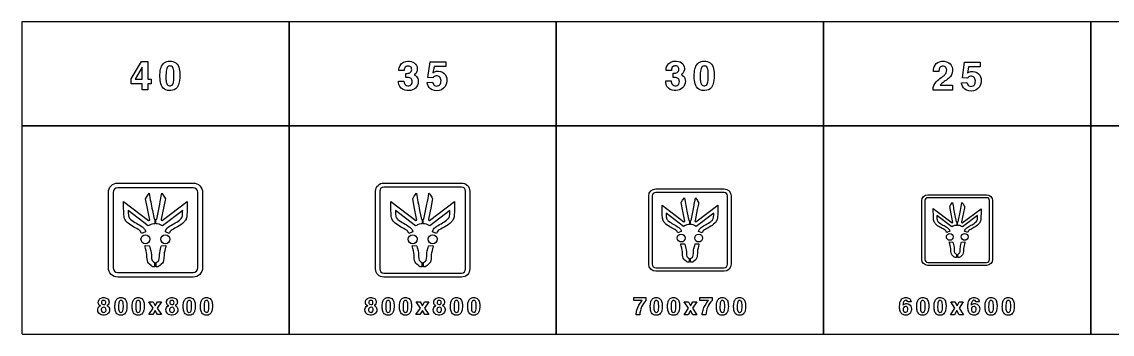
# Model space of a CAD drawing. Extents: x 0 to 18160, y 0 to 2655.
# Drawn here: x 0 to 9262, y 0 to 2655 of the extents above; entities that cross this region are included whole.
import ezdxf

# ---------------------------------------------------------------- set-up
doc = ezdxf.new("R2010")
doc.units = 0
doc.header["$MEASUREMENT"] = 0

msp = doc.modelspace()

# ---------------------------------------------------------------- linework, layer by layer
for points in [[(0, 1770), (2270, 1770), (2270, 2655), (0, 2655)], [(2270, 1770), (4540, 1770), (4540, 2655), (2270, 2655)], [(4540, 1770), (6810, 1770), (6810, 2655), (4540, 2655)], [(6810, 1770), (9080, 1770), (9080, 2655), (6810, 2655)], [(9080, 1770), (11350, 1770), (11350, 2655), (9080, 2655)], [(927.496, 2171.35), (1017.9, 2317.79), (1070.98, 2317.79), (1070.98, 2166.57), (1097.95, 2166.57), (1097.95, 2128.53), (1070.98, 2128.53), (1070.98, 2076.28), (1023.46, 2076.28), (1023.46, 2128.53), (927.496, 2128.53)], [(1023.46, 2269.13), (963.474, 2166.57), (1023.46, 2166.57)], [(2270, 0), (4540, 0), (4540, 1770), (2270, 1770)], [(4540, 0), (6810, 0), (6810, 1770), (4540, 1770)], [(6810, 0), (9080, 0), (9080, 1770), (6810, 1770)], [(9080, 0), (11350, 0), (11350, 1770), (9080, 1770)], [(1105.84, 627.564), (1110.98, 622.431), (1118.81, 616.06), (1127.3, 609.447), (1127.4, 572.378), (1112.84, 572.485), (1110.41, 574.14), (1105.23, 577.836), (1098.21, 583.102), (1084.96, 593.843), (1075.94, 603.323), (1069.96, 613.383), (1066.38, 625.614), (1063.88, 641.659), (1062.68, 654.785), (1062.03, 666.97), (1061.85, 676.828), (1060.03, 690.176), (1055.82, 708.733), (1050.87, 727.348), (1047.13, 740.819), (1047.77, 752.478), (1083.8, 752.379), (1085.32, 747.11), (1088.27, 736.433), (1095.73, 707.359), (1098.97, 692.068), (1100.36, 677.044), (1100.82, 661.423), (1102.56, 642.458)], [(1156.73, 572.481), (1140.91, 572.379), (1140.91, 608.172), (1149.87, 614.962), (1158.43, 621.973), (1164.12, 627.574), (1167.49, 642.463), (1169.22, 661.423), (1169.68, 677.044), (1171.08, 692.068), (1174.32, 707.359), (1181.78, 736.424), (1184.73, 747.11), (1186.25, 752.379), (1222.17, 752.478), (1222.93, 740.821), (1219.09, 727.347), (1214.23, 708.737), (1210.02, 690.176), (1208.2, 676.828), (1208.02, 666.97), (1207.37, 654.785), (1206.17, 641.659), (1203.66, 625.614), (1200.09, 613.383), (1194.1, 603.319), (1184.99, 593.842), (1171.84, 583.104), (1164.81, 577.836), (1159.64, 574.14)], [(3375.84, 627.564), (3380.97, 622.431), (3388.81, 616.06), (3397.3, 609.447), (3397.4, 572.378), (3382.84, 572.485), (3380.41, 574.14), (3375.23, 577.836), (3368.21, 583.102), (3354.96, 593.843), (3345.94, 603.323), (3339.96, 613.383), (3336.38, 625.614), (3333.88, 641.659), (3332.68, 654.785), (3332.03, 666.97), (3331.85, 676.828), (3330.03, 690.176), (3325.82, 708.733), (3320.87, 727.348), (3317.12, 740.819), (3317.77, 752.478), (3353.8, 752.379), (3355.32, 747.11), (3358.27, 736.433), (3365.73, 707.359), (3368.97, 692.068), (3370.36, 677.044), (3370.82, 661.423), (3372.56, 642.458)], [(3426.73, 572.481), (3410.91, 572.379), (3410.91, 608.172), (3419.87, 614.962), (3428.43, 621.973), (3434.12, 627.574), (3437.49, 642.463), (3439.22, 661.423), (3439.68, 677.044), (3441.08, 692.068), (3444.32, 707.359), (3451.78, 736.424), (3454.73, 747.11), (3456.25, 752.379), (3492.17, 752.478), (3492.93, 740.821), (3489.09, 727.347), (3484.22, 708.737), (3480.02, 690.176), (3478.2, 676.828), (3478.02, 666.97), (3477.37, 654.785), (3476.17, 641.659), (3473.66, 625.614), (3470.09, 613.383), (3464.1, 603.319), (3454.99, 593.842), (3441.84, 583.104), (3434.81, 577.836), (3429.64, 574.14)], [(5649.48, 659.744), (5653.98, 655.252), (5660.83, 649.677), (5668.26, 643.891), (5668.35, 611.456), (5655.61, 611.549), (5653.48, 612.998), (5648.95, 616.232), (5642.81, 620.839), (5631.21, 630.237), (5623.33, 638.532), (5618.09, 647.335), (5614.96, 658.038), (5612.77, 672.077), (5611.72, 683.562), (5611.15, 694.224), (5610.99, 702.85), (5609.4, 714.529), (5605.72, 730.766), (5601.38, 747.055), (5598.11, 758.841), (5598.68, 769.043), (5630.2, 768.956), (5631.53, 764.346), (5634.11, 755.004), (5640.63, 729.564), (5643.47, 716.185), (5644.69, 703.038), (5645.09, 689.37), (5646.61, 672.776)], [(5694.01, 611.546), (5680.17, 611.457), (5680.17, 642.775), (5688.01, 648.717), (5695.5, 654.852), (5700.48, 659.752), (5703.43, 672.78), (5704.95, 689.37), (5705.35, 703.038), (5706.57, 716.185), (5709.41, 729.564), (5715.93, 754.996), (5718.51, 764.346), (5719.84, 768.956), (5751.27, 769.043), (5751.93, 758.843), (5748.58, 747.054), (5744.32, 730.77), (5740.64, 714.529), (5739.05, 702.85), (5738.89, 694.224), (5738.32, 683.562), (5737.27, 672.076), (5735.08, 658.038), (5731.95, 647.335), (5726.71, 638.529), (5718.74, 630.237), (5707.24, 620.841), (5701.09, 616.232), (5696.56, 612.998)], [(7923.13, 691.923), (7926.98, 688.073), (7932.85, 683.295), (7939.22, 678.335), (7939.3, 650.533), (7927.47, 651.234), (7922.67, 654.627), (7917.41, 658.577), (7907.47, 666.632), (7900.71, 673.742), (7896.22, 681.287), (7893.54, 690.461), (7891.66, 702.494), (7890.76, 712.339), (7890.27, 721.477), (7890.13, 728.871), (7888.77, 738.882), (7885.62, 752.8), (7881.9, 766.761), (7879.09, 776.864), (7879.58, 785.608), (7907.17, 783.558), (7909.95, 773.575), (7915.54, 751.769), (7917.98, 740.301), (7919.02, 729.033), (7919.37, 717.317), (7920.67, 703.093)], [(7961.3, 650.611), (7949.43, 650.534), (7949.43, 677.379), (7956.15, 682.472), (7962.57, 687.73), (7966.84, 691.93), (7969.37, 703.097), (7970.67, 717.317), (7971.01, 729.033), (7972.06, 740.301), (7974.49, 751.769), (7980.08, 773.568), (7982.86, 783.558), (8010.38, 785.608), (8010.94, 776.865), (8008.06, 766.76), (8004.42, 752.802), (8001.26, 738.882), (7999.9, 728.871), (7999.76, 721.477), (7999.28, 712.339), (7998.38, 702.494), (7996.5, 690.461), (7993.81, 681.287), (7989.32, 673.739), (7982.49, 666.631), (7972.63, 658.578), (7967.36, 654.627)], [(1115.2, 221.769), (1080.08, 276.319), (1114.84, 276.319), (1133.11, 242.267), (1151.83, 276.319), (1185.98, 276.319), (1150.44, 222.29), (1186.95, 166.272), (1152.4, 166.272), (1132.54, 202.362), (1112.14, 166.272), (1077.99, 166.272)], [(3385.19, 221.769), (3350.07, 276.319), (3384.84, 276.319), (3403.11, 242.267), (3421.83, 276.319), (3455.97, 276.319), (3420.43, 222.29), (3456.95, 166.271), (3422.4, 166.271), (3402.54, 202.361), (3382.14, 166.271), (3347.99, 166.271)], [(5662.41, 221.387), (5627.29, 275.936), (5662.06, 275.936), (5680.33, 241.884), (5699.05, 275.936), (5733.19, 275.936), (5697.65, 221.908), (5734.17, 165.889), (5699.62, 165.889), (5679.76, 201.979), (5659.35, 165.889), (5625.21, 165.889)], [(7925.79, 221.523), (7890.67, 276.072), (7925.43, 276.072), (7943.7, 242.02), (7962.42, 276.072), (7996.57, 276.072), (7961.03, 222.044), (7997.54, 166.025), (7962.99, 166.025), (7943.13, 202.115), (7922.73, 166.025), (7888.58, 166.025)]]:
    msp.add_lwpolyline(points, close=True)
for points in [[(1173.29, 2191.65, -0.0563084), (1179.33, 2254.48, -0.130301), (1201.53, 2298.28, -0.174843), (1243.35, 2319.69, -0.147552), (1296.47, 2313.05, -0.192146), (1333.28, 2269.88, -0.0833996), (1342.52, 2212.85, -0.0545507), (1337.51, 2142.08, -0.116773), (1318.43, 2098, -0.221099), (1263.57, 2070.32, -0.162564), (1212.11, 2082.84, -0.174743), (1180.84, 2128.26, -0.0640867), (1173.37, 2186.95)], [(3199.84, 2150.87), (3246.2, 2150.87, 0.0411845), (3248.26, 2135.66, 0.335066), (3278.75, 2110.39, 0.276505), (3310.74, 2124.92, 0.158203), (3316.31, 2145.65, 0.0878221), (3313.34, 2161.57, 0.217575), (3294.82, 2178.43, 0.0882727), (3273.57, 2181.56), (3262.75, 2181.56), (3262.75, 2216.82, 0.0282129), (3282.34, 2217.42, 0.50028), (3309.32, 2262.91, 0.235001), (3290.79, 2277.96, 0.165496), (3265.12, 2275.67, 0.220849), (3250.9, 2259.12, 0.055705), (3248.02, 2240.92), (3203.2, 2240.92, -0.0488003), (3204.97, 2263.51, -0.30773), (3262.59, 2318.01, -0.146685), (3322.07, 2312.08, -0.469869), (3348.61, 2219.31, -0.0891152), (3336.57, 2207.54), (3332.3, 2204.54, -0.0245333), (3343.48, 2198.14, -0.202429), (3365.75, 2161.45, -0.422325), (3303.08, 2072, -0.154301), (3238.98, 2079.19, -0.287878), (3199.96, 2139.89, -0.0143877)], [(3442.43, 2139.57), (3489.39, 2141.35, 0.0452719), (3495.79, 2125.12, 0.0567733), (3500.53, 2118.25, 0.070207), (3504.95, 2114.77, 0.264984), (3540.97, 2112.87, 0.20748), (3558.38, 2135.98, 0.147389), (3557.24, 2174.01, 0.308532), (3527.86, 2195.42, 0.215743), (3498.08, 2185.19, 0.028781), (3492.71, 2178.95), (3450.09, 2180.96), (3467.91, 2315.64), (3601.95, 2315.64), (3601.95, 2273.77), (3501.51, 2273.77), (3492.55, 2221.76, -0.0211252), (3505.46, 2229.3, -0.121371), (3538.8, 2235.15, -0.244671), (3598.59, 2203.2, -0.173069), (3610.16, 2144.07, -0.256779), (3564.98, 2078.08, -0.199585), (3485.44, 2077.01, -0.245625), (3445.16, 2125.91, -0.0170062)], [(5469.08, 2152.29), (5515.45, 2152.29, 0.0411845), (5517.5, 2137.08, 0.335066), (5547.99, 2111.8, 0.276505), (5579.98, 2126.34, 0.158203), (5585.55, 2147.07, 0.0878221), (5582.59, 2162.99, 0.217575), (5564.07, 2179.85, 0.0882727), (5542.82, 2182.97), (5532, 2182.97), (5532, 2218.24, 0.0282129), (5551.59, 2218.83, 0.50028), (5578.56, 2264.33, 0.235001), (5560.04, 2279.38, 0.165496), (5534.37, 2277.09, 0.220849), (5520.15, 2260.54, 0.055705), (5517.27, 2242.33), (5472.44, 2242.33, -0.0488003), (5474.22, 2264.92, -0.30773), (5531.84, 2319.43, -0.146685), (5591.32, 2313.5, -0.469869), (5617.86, 2220.73, -0.0891152), (5605.81, 2208.96), (5601.55, 2205.96, -0.0245333), (5612.72, 2199.56, -0.202429), (5635, 2162.87, -0.422325), (5572.32, 2073.41, -0.154301), (5508.22, 2080.6, -0.287878), (5469.2, 2141.31, -0.0143877)], [(5711.68, 2191.65, -0.0563084), (5717.72, 2254.48, -0.130301), (5739.91, 2298.28, -0.174843), (5781.74, 2319.69, -0.147552), (5834.86, 2313.05, -0.192146), (5871.67, 2269.88, -0.0833996), (5880.91, 2212.85, -0.0545507), (5875.89, 2142.08, -0.116773), (5856.82, 2098, -0.221099), (5801.96, 2070.32, -0.162564), (5750.5, 2082.84, -0.174743), (5719.22, 2128.26, -0.0640867), (5711.76, 2186.95)], [(7741.06, 2074.79, -0.0640343), (7742.32, 2095.72, -0.161687), (7778.14, 2156.27, -0.0283718), (7819.97, 2188.65, 0.0545111), (7840.86, 2206.58, 0.192461), (7855.83, 2246.12, 0.234238), (7842.24, 2272.5, 0.196223), (7816.93, 2277.28, 0.252425), (7795.01, 2260.1, 0.0856617), (7790.86, 2243.08, 0.0202329), (7790.15, 2231.39), (7743.51, 2231.39, -0.0983795), (7749.55, 2272.7, -0.245047), (7795.72, 2315.83, -0.207102), (7872.69, 2307.49, -0.233443), (7905.15, 2255.16, -0.20961), (7886.99, 2190.98, -0.0785124), (7853.06, 2159.51, 0.0107372), (7817.24, 2133.72, 0.0665092), (7801.37, 2117.68), (7905.86, 2117.68), (7905.86, 2074.79)], [(1224.67, 2161.12, 0.0124589), (1225.19, 2154.8, 0.0668192), (1230.8, 2129.4, 0.615362), (1281.7, 2123.79, 0.0726881), (1287.15, 2136.83, 0.0588562), (1291.85, 2174.11, 0.0389037), (1290.23, 2241.09, 0.084671), (1283.64, 2264.43, 0.156013), (1272.18, 2276.6, 0.143208), (1256.47, 2279.56, 0.172584), (1240.71, 2273.36, 0.132565), (1230.76, 2257.8, 0.0498315), (1226.21, 2236.08, 0.0368731)], [(5763.06, 2161.12, 0.0124589), (5763.57, 2154.8, 0.0668192), (5769.18, 2129.4, 0.615362), (5820.09, 2123.79, 0.0726881), (5825.54, 2136.83, 0.0588562), (5830.24, 2174.11, 0.0389037), (5828.62, 2241.09, 0.084671), (5822.02, 2264.43, 0.156013), (5810.57, 2276.6, 0.143208), (5794.85, 2279.56, 0.172584), (5779.09, 2273.36, 0.132565), (5769.14, 2257.8, 0.0498315), (5764.6, 2236.08, 0.0368731)], [(7981.21, 2136.73), (8028.17, 2138.5, 0.0452719), (8034.56, 2122.27, 0.0567733), (8039.3, 2115.4, 0.070207), (8043.73, 2111.92, 0.264984), (8079.74, 2110.03, 0.20748), (8097.16, 2133.13, 0.147389), (8096.02, 2171.17, 0.308532), (8066.63, 2192.57, 0.215743), (8036.85, 2182.34, 0.028781), (8031.48, 2176.1), (7988.87, 2178.12), (8006.68, 2312.79), (8140.72, 2312.79), (8140.72, 2270.93), (8040.29, 2270.93), (8031.33, 2218.92, -0.0211252), (8044.24, 2226.46, -0.121371), (8077.57, 2232.3, -0.244671), (8137.37, 2200.35, -0.173069), (8148.94, 2141.23, -0.256779), (8103.76, 2075.23, -0.199585), (8024.22, 2074.17, -0.245625), (7983.93, 2123.06, -0.0170062)], [(2270, 1770), (0, 1770), (0.01, 10.02, 0.414794), (10.02, 0.01), (2270, 0)], [(815, 485, -0.414213), (735, 565), (735, 1205, -0.414213), (815, 1285), (1455, 1285, -0.414213), (1535, 1205), (1535, 565, -0.414213), (1455, 485)], [(815, 525), (1455, 525, 0.414213), (1495, 565), (1495, 1205, 0.414213), (1455, 1245), (815, 1245, 0.414213), (775, 1205), (775, 565, 0.414213)], [(3075, 485, -0.414213), (3005, 555), (3005, 1215, -0.414213), (3075, 1285), (3735, 1285, -0.414213), (3805, 1215), (3805, 555, -0.414213), (3735, 485)], [(3075, 520), (3735, 520, 0.414213), (3770, 555), (3770, 1215, 0.414213), (3735, 1250), (3075, 1250, 0.414213), (3040, 1215), (3040, 555, 0.414213)], [(5385, 535, -0.414213), (5325, 595), (5325, 1175, -0.414213), (5385, 1235), (5965, 1235, -0.414213), (6025, 1175), (6025, 595, -0.414213), (5965, 535)], [(5385, 565), (5965, 565, 0.414213), (5995, 595), (5995, 1175, 0.414213), (5965, 1205), (5385, 1205, 0.414213), (5355, 1175), (5355, 595, 0.414213)], [(1086.1, 969.969), (1066.76, 1068.9), (1050.64, 1151.42), (1064, 1174.18), (1081.6, 1197.62, 0.00538749), (1109.27, 1051.88), (1123.98, 976.565), (1130.78, 976.357), (1129.6, 937.82), (1121.16, 938.152), (1104.47, 935.754), (1090.52, 929.829, 0.0292725), (1087.15, 928.024), (1073.85, 920.492), (903.479, 1050.04, 0.0187316), (906.405, 1005.99), (906.461, 1005.4), (908.021, 998.869), (908.243, 997.935), (911.438, 990.941), (915.811, 984.618), (916.261, 983.97, 0.0280696), (924.439, 975.304, 0.0549671), (973.365, 942.309, -0.0254987), (1021.52, 913.143, -0.0633368), (1042.1, 893.961), (1046.21, 887.442), (1046.52, 886.949), (1049.25, 879.81), (1050.61, 871.039), (1017.08, 857.017), (1011.23, 869.994), (1010.95, 870.617), (1006.39, 876.557), (1005.86, 877.231, 0.0218862), (998.743, 883, 0.0263035), (952.172, 910.034, -0.049962), (902.002, 943.522, -0.0660242), (879.922, 968.752), (879.593, 969.223), (874.615, 978.456), (874.345, 978.956), (870.711, 988.794), (870.499, 989.371), (868.422, 999.652), (868.252, 1000.5, -0.0203661), (864.297, 1128.08), (1077.32, 966.146)], [(1145.99, 976.588), (1171.43, 1106.47, 0.00880769), (1188.45, 1197.62, -0.0342119), (1212.45, 1163.28), (1219.41, 1151.42), (1216.75, 1138.07), (1206.16, 1084.97), (1185.03, 979.058), (1183.28, 970.261), (1192.73, 966.146), (1405.76, 1126.52, -0.0146955), (1402.95, 1012.43), (1401.85, 1000.97, -0.0229167), (1401.44, 998.72), (1399.6, 989.592), (1395.98, 979.711, -0.0370716), (1394.84, 977.357), (1390.82, 969.89), (1390.46, 969.223, -0.0289389), (1381.31, 956.987), (1376.78, 951.834, -0.0695848), (1323.23, 913.045, 0.0117014), (1276.18, 886.407, 0.0756668), (1260.46, 872.996, 0.0264471), (1257.15, 866.713), (1252.97, 857.017), (1219.44, 871.039), (1220.73, 879.546), (1223.34, 886.459), (1223.53, 886.949), (1227.38, 893.112), (1227.81, 893.793), (1233.4, 900.308), (1239.71, 906.118, -0.0135507), (1243.18, 908.94, -0.0378817), (1291.07, 939.136, 0.0392085), (1338.59, 969.257, 0.0866233), (1358.41, 990.595), (1361.55, 997.372), (1361.81, 997.935), (1363.54, 1005.2, 0.019181), (1366.57, 1050.04), (1196.19, 920.492, 0.0326423), (1173.03, 932.615), (1166.38, 935.465), (1165.76, 935.728), (1149.09, 938.16), (1139.79, 937.855), (1139.73, 976.355, -0.0152692)], [(3356.1, 969.969), (3336.76, 1068.9), (3320.64, 1151.42), (3334, 1174.18), (3351.59, 1197.62, 0.00538749), (3379.27, 1051.88), (3393.98, 976.565), (3400.78, 976.357), (3399.6, 937.82), (3391.16, 938.152), (3374.47, 935.754), (3360.52, 929.829, 0.0292725), (3357.15, 928.024), (3343.85, 920.492), (3173.48, 1050.04, 0.0187316), (3176.4, 1005.99), (3176.46, 1005.4), (3178.02, 998.869), (3178.24, 997.935), (3181.44, 990.941), (3185.81, 984.618), (3186.26, 983.97, 0.0280696), (3194.44, 975.304, 0.0549671), (3243.36, 942.309, -0.0254987), (3291.52, 913.143, -0.0633368), (3312.1, 893.961), (3316.21, 887.442), (3316.52, 886.949), (3319.25, 879.81), (3320.61, 871.039), (3287.08, 857.017), (3281.23, 869.994), (3280.95, 870.617), (3276.38, 876.557), (3275.86, 877.231, 0.0218862), (3268.74, 883, 0.0263035), (3222.17, 910.034, -0.049962), (3172, 943.522, -0.0660242), (3149.92, 968.752), (3149.59, 969.223), (3144.61, 978.456), (3144.34, 978.956), (3140.71, 988.794), (3140.5, 989.371), (3138.42, 999.652), (3138.25, 1000.5, -0.0203661), (3134.3, 1128.08), (3347.32, 966.146)], [(3415.99, 976.588), (3441.43, 1106.47, 0.00880769), (3458.45, 1197.62, -0.0342119), (3482.45, 1163.28), (3489.41, 1151.42), (3486.75, 1138.07), (3476.16, 1084.97), (3455.03, 979.058), (3453.28, 970.261), (3462.72, 966.146), (3675.76, 1126.52, -0.0146955), (3672.95, 1012.43), (3671.84, 1000.97, -0.0229167), (3671.44, 998.72), (3669.6, 989.592), (3665.98, 979.711, -0.0370716), (3664.84, 977.357), (3660.82, 969.89), (3660.46, 969.223, -0.0289389), (3651.31, 956.987), (3646.78, 951.834, -0.0695848), (3593.23, 913.045, 0.0117014), (3546.18, 886.407, 0.0756668), (3530.46, 872.996, 0.0264471), (3527.15, 866.713), (3522.97, 857.017), (3489.44, 871.039), (3490.73, 879.546), (3493.34, 886.459), (3493.53, 886.949), (3497.38, 893.112), (3497.81, 893.793), (3503.4, 900.308), (3509.71, 906.118, -0.0135507), (3513.18, 908.94, -0.0378817), (3561.07, 939.136, 0.0392085), (3608.59, 969.257, 0.0866233), (3628.41, 990.595), (3631.55, 997.372), (3631.8, 997.935), (3633.54, 1005.2, 0.019181), (3636.57, 1050.04), (3466.19, 920.492, 0.0326423), (3443.03, 932.615), (3436.38, 935.465), (3435.76, 935.728), (3419.09, 938.16), (3409.79, 937.855), (3409.73, 976.355, -0.0152692)], [(5632.21, 959.348), (5615.29, 1045.92), (5601.19, 1118.12), (5612.88, 1138.04), (5628.27, 1158.54, 0.00538749), (5652.48, 1031.02), (5665.36, 965.12), (5671.31, 964.937), (5670.27, 931.218), (5662.89, 931.508), (5648.29, 929.41), (5636.08, 924.225, 0.0292725), (5633.13, 922.646), (5621.5, 916.056), (5472.42, 1029.41, 0.0187316), (5475, 990.608), (5476.39, 984.635), (5476.59, 983.818), (5479.38, 977.698), (5483.21, 972.165), (5483.6, 971.599, 0.0280696), (5490.76, 964.016, 0.0549671), (5533.57, 935.145, -0.0254987), (5575.71, 909.625, -0.0633368), (5593.71, 892.841), (5597.44, 886.921), (5599.97, 880.458), (5601.16, 872.784), (5571.82, 860.515), (5566.7, 871.87), (5566.45, 872.415), (5562.46, 877.613), (5562.01, 878.202, 0.0218862), (5555.77, 883.25, 0.0263035), (5515.03, 906.905, -0.049962), (5471.13, 936.207, -0.0660242), (5451.66, 958.489), (5447.04, 966.993), (5443.75, 975.82), (5443.56, 976.325), (5441.74, 985.32), (5441.59, 986.063, -0.0203661), (5438.13, 1097.7), (5624.53, 956.003)], [(5684.62, 965.14), (5706.88, 1078.78, 0.00880769), (5721.77, 1158.54, -0.0342119), (5742.77, 1128.5), (5748.86, 1118.12), (5746.53, 1106.44), (5737.26, 1059.97), (5718.78, 967.301), (5717.24, 959.604), (5725.51, 956.003), (5911.91, 1096.33, -0.0146955), (5909.45, 996.505), (5908.49, 986.472, -0.0229167), (5908.13, 984.505), (5906.52, 976.518), (5903.36, 967.872, -0.0370716), (5902.36, 965.813), (5898.84, 959.279), (5898.53, 958.695, -0.0289389), (5890.52, 947.988), (5886.55, 943.479, -0.0695848), (5839.7, 909.539, 0.0117014), (5798.53, 886.231, 0.0756668), (5784.77, 874.497, 0.0264471), (5781.88, 868.999), (5778.22, 860.515), (5748.88, 872.784), (5750.01, 880.227), (5752.38, 886.491), (5755.83, 892.098), (5756.21, 892.694), (5761.1, 898.395), (5766.62, 903.478, -0.0135507), (5769.65, 905.948, -0.0378817), (5811.56, 932.369, 0.0392085), (5853.14, 958.725, 0.0866233), (5870.49, 977.395), (5873.23, 983.325), (5873.45, 983.818), (5874.97, 990.178, 0.019181), (5877.62, 1029.41), (5728.54, 916.056, 0.0326423), (5708.28, 926.663), (5702.45, 929.157), (5701.91, 929.387), (5687.32, 931.515), (5679.19, 931.248), (5679.14, 964.936, -0.0152692)], [(7695, 585, -0.414213), (7645, 635), (7645, 1135, -0.414213), (7695, 1185), (8195, 1185, -0.414213), (8245, 1135), (8245, 635, -0.414213), (8195, 585)], [(7695, 610), (8195, 610, 0.414213), (8220, 635), (8220, 1135, 0.414213), (8195, 1160), (7695, 1160, 0.414213), (7670, 1135), (7670, 635, 0.414213)], [(7908.32, 948.727), (7893.82, 1022.93), (7881.73, 1084.82), (7891.75, 1101.89), (7904.95, 1119.47, 0.00538749), (7925.7, 1010.16), (7936.73, 953.674), (7941.83, 953.518), (7940.95, 924.615), (7934.62, 924.864), (7922.1, 923.066), (7911.64, 918.621, 0.0292725), (7909.11, 917.268), (7899.14, 911.619), (7771.36, 1008.78, 0.0187316), (7773.57, 975.521), (7774.76, 970.401), (7774.93, 969.701), (7777.33, 964.455), (7780.61, 959.713), (7780.94, 959.227, 0.0280696), (7787.08, 952.728, 0.0549671), (7823.77, 927.982, -0.0254987), (7859.89, 906.107, -0.0633368), (7875.32, 891.721), (7878.52, 886.647), (7880.69, 881.107), (7881.71, 874.529), (7856.56, 864.013), (7852.07, 873.979), (7848.54, 878.668), (7848.15, 879.173, 0.0218862), (7842.81, 883.5, 0.0263035), (7807.88, 903.775, -0.049962), (7770.25, 928.892, -0.0660242), (7753.57, 947.991), (7749.61, 955.279), (7746.7, 963.062), (7745.07, 970.989), (7744.94, 971.626, -0.0203661), (7741.97, 1067.31), (7901.74, 945.86)], [(7953.24, 953.691), (7972.32, 1051.1, 0.00880769), (7985.09, 1119.47, -0.0342119), (8003.09, 1093.71), (8008.31, 1084.82), (8006.31, 1074.8), (7998.37, 1034.98), (7982.52, 955.543), (7981.21, 948.946), (7988.29, 945.86), (8148.07, 1066.14, -0.0146955), (8145.96, 980.576), (8145.13, 971.976, -0.0229167), (8144.83, 970.29), (8143.45, 963.444), (8140.74, 956.033, -0.0370716), (8139.88, 954.268), (8136.86, 948.668), (8136.59, 948.167, -0.0289389), (8129.73, 938.99), (8126.33, 935.125, -0.0695848), (8086.17, 906.034, 0.0117014), (8050.88, 886.055, 0.0756668), (8039.09, 875.997, 0.0264471), (8036.62, 871.285), (8033.48, 864.013), (8008.33, 874.529), (8009.3, 880.909), (8011.33, 886.278), (8014.29, 891.084), (8014.61, 891.595), (8018.8, 896.481), (8023.53, 900.839, -0.0135507), (8026.13, 902.955, -0.0378817), (8062.05, 925.602, 0.0392085), (8097.69, 948.193, 0.0866233), (8112.56, 964.196), (8115.01, 969.49), (8116.4, 975.153, 0.019181), (8118.68, 1008.78), (7990.89, 911.619, 0.0326423), (7973.52, 920.711), (7968.3, 922.947), (7955.56, 924.87), (7948.59, 924.642), (7948.55, 953.517, -0.0152692)], [(1012.34, 807.302, -1), (1088.46, 807.302, -1)], [(1181.65, 807.302, -1), (1257.77, 807.302, -1)], [(3282.34, 807.302, -1), (3358.46, 807.302, -1)], [(3451.65, 807.302, -1), (3527.77, 807.302, -1)], [(5567.67, 817.014, -1), (5634.28, 817.014, -1)], [(5715.82, 817.014, -1), (5782.42, 817.014, -1)], [(7853.01, 826.726, -1), (7910.09, 826.726, -1)], [(7979.99, 826.726, -1), (8037.07, 826.726, -1)], [(667.968, 242.323, -0.0382282), (664.485, 243.627, -0.270406), (649.106, 267.703, -0.377372), (679.437, 309.622, -0.15371), (717.921, 307.513, -0.416366), (738.324, 258.058, -0.173733), (723.774, 243.674), (722.328, 242.987, -0.0479914), (731.997, 238.034, -0.173856), (743.608, 221.873, -0.440125), (712.542, 164.243, -0.184), (667.115, 168.106, -0.410286), (649.627, 226.897, -0.151435), (664.035, 240.357)], [(677.305, 267.821, 0.0587981), (678.182, 263.887, 0.18403), (685.267, 254.717, 0.217144), (702.684, 253.485, 0.192437), (710.883, 260.57, 0.157808), (712.542, 273.982, 0.166677), (707.968, 282.821, 0.173614), (695.954, 287.323, 0.2359), (681.001, 280.902, 0.184791)], [(791.138, 234.258, -0.0563084), (794.763, 271.959, -0.130301), (808.081, 298.238, -0.174843), (833.176, 311.082, -0.147552), (865.048, 307.101, -0.192146), (887.133, 281.201, -0.0833996), (892.678, 246.983, -0.0545507), (889.668, 204.518, -0.116773), (878.223, 178.073, -0.221099), (845.308, 161.461, -0.162564), (814.432, 168.973, -0.174743), (795.664, 196.224, -0.0640867), (791.185, 231.438)], [(821.967, 215.94, 0.0124589), (822.275, 212.149, 0.0668192), (825.64, 196.912, 0.615362), (856.185, 193.547, 0.0726881), (859.455, 201.367, 0.0588562), (862.275, 223.736, 0.0389037), (861.304, 263.926, 0.084671), (857.346, 277.93, 0.156013), (850.474, 285.229, 0.143208), (841.043, 287.006, 0.172584), (831.588, 283.286, 0.132565), (825.616, 273.949, 0.0498315), (822.891, 260.916, 0.0368731)], [(937.884, 234.249, -0.0563084), (941.51, 271.95, -0.130301), (954.827, 298.23, -0.174843), (979.922, 311.073, -0.147552), (1011.79, 307.092, -0.192146), (1033.88, 281.192, -0.0833996), (1039.42, 246.974, -0.0545507), (1036.41, 204.509, -0.116773), (1024.97, 178.064, -0.221099), (992.055, 161.452, -0.162564), (961.178, 168.964, -0.174743), (942.41, 196.215, -0.0640867), (937.931, 231.429)], [(968.713, 215.931, 0.0124589), (969.021, 212.14, 0.0668192), (972.386, 196.903, 0.615362), (1002.93, 193.538, 0.0726881), (1006.2, 201.358, 0.0588562), (1009.02, 223.727, 0.0389037), (1008.05, 263.917, 0.084671), (1004.09, 277.922, 0.156013), (997.22, 285.22, 0.143208), (987.789, 286.997, 0.172584), (978.334, 283.277, 0.132565), (972.363, 273.94, 0.0498315), (969.637, 260.907, 0.0368731)], [(1248.01, 242.296, -0.0382282), (1244.53, 243.599, -0.270406), (1229.15, 267.675, -0.377372), (1259.48, 309.594, -0.15371), (1297.96, 307.485, -0.416366), (1318.36, 258.03, -0.173733), (1303.82, 243.646), (1302.37, 242.959, -0.0479914), (1312.04, 238.007, -0.173856), (1323.65, 221.846, -0.440125), (1292.58, 164.215, -0.184), (1247.16, 168.078, -0.410286), (1229.67, 226.869, -0.151435), (1244.08, 240.329)], [(1257.35, 267.793, 0.0587981), (1258.22, 263.86, 0.18403), (1265.31, 254.689, 0.217144), (1282.73, 253.457, 0.192437), (1290.92, 260.542, 0.157808), (1292.58, 273.955, 0.166677), (1288.01, 282.793, 0.173614), (1276, 287.296, 0.2359), (1261.04, 280.874, 0.184791)], [(1371.18, 234.284, -0.0563084), (1374.8, 271.986, -0.130301), (1388.12, 298.265, -0.174843), (1413.22, 311.109, -0.147552), (1445.09, 307.128, -0.192146), (1467.17, 281.228, -0.0833996), (1472.72, 247.01, -0.0545507), (1469.71, 204.545, -0.116773), (1458.26, 178.1, -0.221099), (1425.35, 161.488, -0.162564), (1394.47, 169, -0.174743), (1375.71, 196.251, -0.0640867), (1371.23, 231.465)], [(1402.01, 215.967, 0.0124589), (1402.32, 212.175, 0.0668192), (1405.68, 196.939, 0.615362), (1436.23, 193.574, 0.0726881), (1439.5, 201.394, 0.0588562), (1442.32, 223.763, 0.0389037), (1441.34, 263.953, 0.084671), (1437.39, 277.957, 0.156013), (1430.52, 285.256, 0.143208), (1421.08, 287.033, 0.172584), (1411.63, 283.313, 0.132565), (1405.66, 273.976, 0.0498315), (1402.93, 260.943, 0.0368731)], [(1517.93, 234.312, -0.0563084), (1521.55, 272.013, -0.130301), (1534.87, 298.293, -0.174843), (1559.96, 311.136, -0.147552), (1591.84, 307.155, -0.192146), (1613.92, 281.255, -0.0833996), (1619.47, 247.037, -0.0545507), (1616.46, 204.573, -0.116773), (1605.01, 178.127, -0.221099), (1572.1, 161.516, -0.162564), (1541.22, 169.028, -0.174743), (1522.45, 196.279, -0.0640867), (1517.97, 231.492)], [(1548.75, 215.994, 0.0124589), (1549.06, 212.203, 0.0668192), (1552.43, 196.966, 0.615362), (1582.97, 193.601, 0.0726881), (1586.24, 201.421, 0.0588562), (1589.06, 223.791, 0.0389037), (1588.09, 263.98, 0.084671), (1584.13, 277.985, 0.156013), (1577.26, 285.283, 0.143208), (1567.83, 287.061, 0.172584), (1558.38, 283.34, 0.132565), (1552.4, 274.004, 0.0498315), (1549.68, 260.971, 0.0368731)], [(2937.96, 242.323, -0.0382282), (2934.48, 243.627, -0.270406), (2919.1, 267.702, -0.377372), (2949.43, 309.622, -0.15371), (2987.91, 307.513, -0.416366), (3008.32, 258.058, -0.173733), (2993.77, 243.674), (2992.32, 242.987, -0.0479914), (3001.99, 238.034, -0.173856), (3013.6, 221.873, -0.440125), (2982.54, 164.243, -0.184), (2937.11, 168.105, -0.410286), (2919.62, 226.897, -0.151435), (2934.03, 240.357)], [(2947.3, 267.821, 0.0587981), (2948.18, 263.887, 0.18403), (2955.26, 254.717, 0.217144), (2972.68, 253.485, 0.192437), (2980.88, 260.57, 0.157808), (2982.54, 273.982, 0.166677), (2977.96, 282.821, 0.173614), (2965.95, 287.323, 0.2359), (2951, 280.902, 0.184791)], [(3061.13, 234.257, -0.0563084), (3064.76, 271.959, -0.130301), (3078.07, 298.238, -0.174843), (3103.17, 311.082, -0.147552), (3135.04, 307.101, -0.192146), (3157.13, 281.2, -0.0833996), (3162.67, 246.982, -0.0545507), (3159.66, 204.518, -0.116773), (3148.22, 178.073, -0.221099), (3115.3, 161.461, -0.162564), (3084.43, 168.973, -0.174743), (3065.66, 196.224, -0.0640867), (3061.18, 231.437)], [(3091.96, 215.94, 0.0124589), (3092.27, 212.148, 0.0668192), (3095.63, 196.911, 0.615362), (3126.18, 193.546, 0.0726881), (3129.45, 201.366, 0.0588562), (3132.27, 223.736, 0.0389037), (3131.3, 263.926, 0.084671), (3127.34, 277.93, 0.156013), (3120.47, 285.229, 0.143208), (3111.04, 287.006, 0.172584), (3101.58, 283.286, 0.132565), (3095.61, 273.949, 0.0498315), (3092.89, 260.916, 0.0368731)], [(3207.88, 234.248, -0.0563084), (3211.5, 271.95, -0.130301), (3224.82, 298.229, -0.174843), (3249.92, 311.073, -0.147552), (3281.79, 307.092, -0.192146), (3303.87, 281.192, -0.0833996), (3309.42, 246.974, -0.0545507), (3306.41, 204.509, -0.116773), (3294.96, 178.064, -0.221099), (3262.05, 161.452, -0.162564), (3231.17, 168.964, -0.174743), (3212.4, 196.215, -0.0640867), (3207.93, 231.428)], [(3238.71, 215.931, 0.0124589), (3239.02, 212.139, 0.0668192), (3242.38, 196.902, 0.615362), (3272.93, 193.537, 0.0726881), (3276.2, 201.357, 0.0588562), (3279.02, 223.727, 0.0389037), (3278.04, 263.917, 0.084671), (3274.09, 277.921, 0.156013), (3267.21, 285.22, 0.143208), (3257.78, 286.997, 0.172584), (3248.33, 283.277, 0.132565), (3242.36, 273.94, 0.0498315), (3239.63, 260.907, 0.0368731)], [(3518, 242.296, -0.0382282), (3514.52, 243.599, -0.270406), (3499.14, 267.675, -0.377372), (3529.47, 309.594, -0.15371), (3567.96, 307.485, -0.416366), (3588.36, 258.03, -0.173733), (3573.81, 243.646), (3572.36, 242.959, -0.0479914), (3582.03, 238.007, -0.173856), (3593.64, 221.845, -0.440125), (3562.58, 164.215, -0.184), (3517.15, 168.078, -0.410286), (3499.66, 226.869, -0.151435), (3514.07, 240.329)], [(3527.34, 267.793, 0.0587981), (3528.22, 263.86, 0.18403), (3535.3, 254.689, 0.217144), (3552.72, 253.457, 0.192437), (3560.92, 260.542, 0.157808), (3562.58, 273.954, 0.166677), (3558, 282.793, 0.173614), (3545.99, 287.296, 0.2359), (3531.04, 280.874, 0.184791)], [(3641.17, 234.284, -0.0563084), (3644.8, 271.986, -0.130301), (3658.12, 298.265, -0.174843), (3683.21, 311.109, -0.147552), (3715.08, 307.128, -0.192146), (3737.17, 281.227, -0.0833996), (3742.71, 247.009, -0.0545507), (3739.7, 204.545, -0.116773), (3728.26, 178.099, -0.221099), (3695.34, 161.488, -0.162564), (3664.47, 169, -0.174743), (3645.7, 196.251, -0.0640867), (3641.22, 231.464)], [(3672, 215.967, 0.0124589), (3672.31, 212.175, 0.0668192), (3675.68, 196.938, 0.615362), (3706.22, 193.573, 0.0726881), (3709.49, 201.393, 0.0588562), (3712.31, 223.763, 0.0389037), (3711.34, 263.953, 0.084671), (3707.38, 277.957, 0.156013), (3700.51, 285.256, 0.143208), (3691.08, 287.033, 0.172584), (3681.62, 283.313, 0.132565), (3675.65, 273.976, 0.0498315), (3672.93, 260.943, 0.0368731)], [(3787.92, 234.312, -0.0563084), (3791.54, 272.013, -0.130301), (3804.86, 298.293, -0.174843), (3829.96, 311.136, -0.147552), (3861.83, 307.155, -0.192146), (3883.91, 281.255, -0.0833996), (3889.46, 247.037, -0.0545507), (3886.45, 204.572, -0.116773), (3875, 178.127, -0.221099), (3842.09, 161.515, -0.162564), (3811.21, 169.027, -0.174743), (3792.45, 196.278, -0.0640867), (3787.97, 231.492)], [(3818.75, 215.994, 0.0124589), (3819.06, 212.203, 0.0668192), (3822.42, 196.966, 0.615362), (3852.97, 193.601, 0.0726881), (3856.24, 201.421, 0.0588562), (3859.06, 223.79, 0.0389037), (3858.09, 263.98, 0.084671), (3854.13, 277.985, 0.156013), (3847.26, 285.283, 0.143208), (3837.82, 287.06, 0.172584), (3828.37, 283.34, 0.132565), (3822.4, 274.004, 0.0498315), (3819.67, 260.97, 0.0368731)], [(5197.97, 311.538), (5301.72, 311.538), (5301.72, 287.747, 0.17337), (5248.52, 165.709), (5218.19, 165.709, -0.0554097), (5224.99, 205.33, -0.10295), (5266.79, 281.111), (5270.2, 285.353), (5197.97, 285.353)], [(5338.35, 233.875, -0.0563084), (5341.98, 271.576, -0.130301), (5355.29, 297.856, -0.174843), (5380.39, 310.699, -0.147552), (5412.26, 306.718, -0.192146), (5434.35, 280.818, -0.0833996), (5439.89, 246.6, -0.0545507), (5436.88, 204.136, -0.116773), (5425.44, 177.69, -0.221099), (5392.52, 161.079, -0.162564), (5361.65, 168.591, -0.174743), (5342.88, 195.842, -0.0640867), (5338.4, 231.055)], [(5369.18, 215.557, 0.0124589), (5369.49, 211.766, 0.0668192), (5372.85, 196.529, 0.615362), (5403.4, 193.164, 0.0726881), (5406.67, 200.984, 0.0588562), (5409.49, 223.354, 0.0389037), (5408.52, 263.543, 0.084671), (5404.56, 277.548, 0.156013), (5397.69, 284.846, 0.143208), (5388.26, 286.624, 0.172584), (5378.8, 282.903, 0.132565), (5372.83, 273.567, 0.0498315), (5370.1, 260.534, 0.0368731)], [(5485.1, 233.866, -0.0563084), (5488.72, 271.567, -0.130301), (5502.04, 297.847, -0.174843), (5527.14, 310.69, -0.147552), (5559.01, 306.709, -0.192146), (5581.09, 280.809, -0.0833996), (5586.64, 246.591, -0.0545507), (5583.63, 204.127, -0.116773), (5572.18, 177.681, -0.221099), (5539.27, 161.07, -0.162564), (5508.39, 168.582, -0.174743), (5489.62, 195.833, -0.0640867), (5485.14, 231.046)], [(5515.93, 215.548, 0.0124589), (5516.23, 211.757, 0.0668192), (5519.6, 196.52, 0.615362), (5550.14, 193.155, 0.0726881), (5553.41, 200.975, 0.0588562), (5556.23, 223.345, 0.0389037), (5555.26, 263.534, 0.084671), (5551.31, 277.539, 0.156013), (5544.43, 284.837, 0.143208), (5535, 286.615, 0.172584), (5525.55, 282.894, 0.132565), (5519.58, 273.558, 0.0498315), (5516.85, 260.525, 0.0368731)], [(5759.16, 311.51), (5862.9, 311.51), (5862.9, 287.719, 0.17337), (5809.7, 165.681), (5779.37, 165.681, -0.0554097), (5786.17, 205.302, -0.10295), (5827.97, 281.084), (5831.39, 285.325), (5759.16, 285.325)], [(5899.54, 233.902, -0.0563084), (5903.16, 271.603, -0.130301), (5916.48, 297.883, -0.174843), (5941.57, 310.726, -0.147552), (5973.45, 306.745, -0.192146), (5995.53, 280.845, -0.0833996), (6001.08, 246.627, -0.0545507), (5998.07, 204.162, -0.116773), (5986.62, 177.717, -0.221099), (5953.71, 161.106, -0.162564), (5922.83, 168.618, -0.174743), (5904.06, 195.869, -0.0640867), (5899.58, 231.082)], [(5930.36, 215.584, 0.0124589), (5930.67, 211.793, 0.0668192), (5934.04, 196.556, 0.615362), (5964.58, 193.191, 0.0726881), (5967.85, 201.011, 0.0588562), (5970.67, 223.381, 0.0389037), (5969.7, 263.57, 0.084671), (5965.74, 277.575, 0.156013), (5958.87, 284.873, 0.143208), (5949.44, 286.651, 0.172584), (5939.99, 282.93, 0.132565), (5934.01, 273.594, 0.0498315), (5931.29, 260.561, 0.0368731)], [(6046.28, 233.929, -0.0563084), (6049.91, 271.631, -0.130301), (6063.22, 297.91, -0.174843), (6088.32, 310.754, -0.147552), (6120.19, 306.773, -0.192146), (6142.28, 280.872, -0.0833996), (6147.82, 246.654, -0.0545507), (6144.81, 204.19, -0.116773), (6133.37, 177.744, -0.221099), (6100.45, 161.133, -0.162564), (6069.58, 168.645, -0.174743), (6050.81, 195.896, -0.0640867), (6046.33, 231.109)], [(6077.11, 215.612, 0.0124589), (6077.42, 211.82, 0.0668192), (6080.78, 196.583, 0.615362), (6111.33, 193.218, 0.0726881), (6114.6, 201.038, 0.0588562), (6117.42, 223.408, 0.0389037), (6116.45, 263.597, 0.084671), (6112.49, 277.602, 0.156013), (6105.62, 284.901, 0.143208), (6096.19, 286.678, 0.172584), (6086.73, 282.958, 0.132565), (6080.76, 273.621, 0.0498315), (6078.04, 260.588, 0.0368731)], [(7553.86, 273.901), (7525.61, 273.901, 0.0333099), (7523.62, 279.233, 0.308433), (7507.89, 287.93, 0.256298), (7491.16, 277.717, 0.0718547), (7486.8, 266.674, 0.0422837), (7483.79, 247.859, -0.0343264), (7495.07, 255.821, -0.198215), (7524.83, 258.546, -0.294049), (7555.09, 226.603, -0.195966), (7547.53, 181.769, -0.251599), (7509.24, 161.911, -0.162734), (7477.67, 171.224, -0.142524), (7461.25, 194.636, -0.0867955), (7455.85, 229.162, -0.0561633), (7459.19, 267.835, -0.143087), (7476.02, 299.778, -0.165016), (7500.4, 311.366, -0.137094), (7531.63, 307.598, -0.238813), (7552.18, 282.1, -0.0169871)], [(7601.73, 234.02, -0.0563084), (7605.35, 271.721, -0.130301), (7618.67, 298.001, -0.174843), (7643.77, 310.845, -0.147552), (7675.64, 306.864, -0.192146), (7697.72, 280.963, -0.0833996), (7703.27, 246.745, -0.0545507), (7700.26, 204.281, -0.116773), (7688.81, 177.835, -0.221099), (7655.9, 161.224, -0.162564), (7625.02, 168.736, -0.174743), (7606.25, 195.987, -0.0640867), (7601.78, 231.2)], [(7632.56, 215.702, 0.0124589), (7632.86, 211.911, 0.0668192), (7636.23, 196.674, 0.615362), (7666.78, 193.309, 0.0726881), (7670.05, 201.129, 0.0588562), (7672.86, 223.499, 0.0389037), (7671.89, 263.688, 0.084671), (7667.94, 277.693, 0.156013), (7661.06, 284.992, 0.143208), (7651.63, 286.769, 0.172584), (7642.18, 283.049, 0.132565), (7636.21, 273.712, 0.0498315), (7633.48, 260.679, 0.0368731)], [(7748.47, 234.02, -0.0563084), (7752.1, 271.721, -0.130301), (7765.42, 298.001, -0.174843), (7790.51, 310.845, -0.147552), (7822.38, 306.864, -0.192146), (7844.47, 280.963, -0.0833996), (7850.01, 246.745, -0.0545507), (7847, 204.281, -0.116773), (7835.56, 177.835, -0.221099), (7802.64, 161.224, -0.162564), (7771.77, 168.736, -0.174743), (7753, 195.987, -0.0640867), (7748.52, 231.2)], [(7779.3, 215.702, 0.0124589), (7779.61, 211.911, 0.0668192), (7782.98, 196.674, 0.615362), (7813.52, 193.309, 0.0726881), (7816.79, 201.129, 0.0588562), (7819.61, 223.499, 0.0389037), (7818.64, 263.688, 0.084671), (7814.68, 277.693, 0.156013), (7807.81, 284.992, 0.143208), (7798.38, 286.769, 0.172584), (7788.92, 283.049, 0.132565), (7782.95, 273.712, 0.0498315), (7780.23, 260.679, 0.0368731)], [(8133.77, 273.892), (8105.52, 273.892, 0.0333099), (8103.53, 279.224, 0.308433), (8087.8, 287.92, 0.256298), (8071.07, 277.707, 0.0718547), (8066.71, 266.664, 0.0422837), (8063.7, 247.849, -0.0343264), (8074.98, 255.811, -0.198215), (8104.74, 258.536, -0.294049), (8135, 226.593, -0.195966), (8127.44, 181.759, -0.251599), (8089.15, 161.902, -0.162734), (8057.58, 171.214, -0.142524), (8041.16, 194.627, -0.0867955), (8035.76, 229.153, -0.0561633), (8039.1, 267.826, -0.143087), (8055.93, 299.769, -0.165016), (8080.31, 311.356, -0.137094), (8111.54, 307.589, -0.238813), (8132.09, 282.091, -0.0169871)], [(8181.64, 234.038, -0.0563084), (8185.26, 271.739, -0.130301), (8198.58, 298.019, -0.174843), (8223.68, 310.862, -0.147552), (8255.55, 306.881, -0.192146), (8277.63, 280.981, -0.0833996), (8283.18, 246.763, -0.0545507), (8280.17, 204.298, -0.116773), (8268.72, 177.853, -0.221099), (8235.81, 161.242, -0.162564), (8204.93, 168.754, -0.174743), (8186.16, 196.005, -0.0640867), (8181.69, 231.218)], [(8212.47, 215.72, 0.0124589), (8212.78, 211.929, 0.0668192), (8216.14, 196.692, 0.615362), (8246.69, 193.327, 0.0726881), (8249.96, 201.147, 0.0588562), (8252.78, 223.517, 0.0389037), (8251.8, 263.706, 0.084671), (8247.85, 277.711, 0.156013), (8240.97, 285.009, 0.143208), (8231.54, 286.787, 0.172584), (8222.09, 283.066, 0.132565), (8216.12, 273.73, 0.0498315), (8213.39, 260.697, 0.0368731)], [(8328.38, 234.065, -0.0563084), (8332.01, 271.767, -0.130301), (8345.33, 298.046, -0.174843), (8370.42, 310.89, -0.147552), (8402.29, 306.909, -0.192146), (8424.38, 281.008, -0.0833996), (8429.92, 246.79, -0.0545507), (8426.92, 204.326, -0.116773), (8415.47, 177.88, -0.221099), (8382.55, 161.269, -0.162564), (8351.68, 168.781, -0.174743), (8332.91, 196.032, -0.0640867), (8328.43, 231.245)], [(8359.21, 215.748, 0.0124589), (8359.52, 211.956, 0.0668192), (8362.89, 196.719, 0.615362), (8393.43, 193.354, 0.0726881), (8396.7, 201.174, 0.0588562), (8399.52, 223.544, 0.0389037), (8398.55, 263.733, 0.084671), (8394.59, 277.738, 0.156013), (8387.72, 285.037, 0.143208), (8378.29, 286.814, 0.172584), (8368.84, 283.094, 0.132565), (8362.86, 273.757, 0.0498315), (8360.14, 260.724, 0.0368731)], [(674.84, 207.087, 0.0490068), (675.765, 200.381, 0.121824), (679.864, 191.992, 0.229649), (696.878, 185.641, 0.256774), (712.873, 195.57, 0.178638), (714.674, 215.12, 0.196143), (706.475, 226.186, 0.197496), (689.082, 228.271, 0.222887), (677.163, 219.006, 0.124888)], [(1254.88, 207.059, 0.0490068), (1255.81, 200.353, 0.121824), (1259.91, 191.964, 0.229649), (1276.92, 185.613, 0.256774), (1292.91, 195.542, 0.178638), (1294.72, 215.092, 0.196143), (1286.52, 226.158, 0.197496), (1269.12, 228.244, 0.222887), (1257.2, 218.978, 0.124888)], [(2944.83, 207.086, 0.0490068), (2945.76, 200.38, 0.121824), (2949.86, 191.992, 0.229649), (2966.87, 185.641, 0.256774), (2982.87, 195.57, 0.178638), (2984.67, 215.12, 0.196143), (2976.47, 226.186, 0.197496), (2959.08, 228.271, 0.222887), (2947.16, 219.006, 0.124888)], [(3524.88, 207.059, 0.0490068), (3525.8, 200.352, 0.121824), (3529.9, 191.964, 0.229649), (3546.91, 185.613, 0.256774), (3562.91, 195.542, 0.178638), (3564.71, 215.092, 0.196143), (3556.51, 226.158, 0.197496), (3539.12, 228.244, 0.222887), (3527.2, 218.978, 0.124888)], [(7485.38, 212.1, 0.0641861), (7486.63, 201.84, 0.139351), (7492.27, 191.745, 0.240104), (7510.16, 186.129, 0.267924), (7524.24, 196.247, 0.140614), (7527.13, 216.603, 0.112774), (7523.2, 227.693, 0.271024), (7505.59, 236.271, 0.294594), (7487.58, 224.423, 0.0908659)], [(8065.29, 212.091, 0.0641861), (8066.54, 201.83, 0.139351), (8072.18, 191.736, 0.240104), (8090.07, 186.119, 0.267924), (8104.15, 196.238, 0.140614), (8107.04, 216.593, 0.112774), (8103.11, 227.683, 0.271024), (8085.5, 236.262, 0.294594), (8067.49, 224.413, 0.0908659)]]:
    msp.add_lwpolyline(points, format="xyb", close=True)

doc.saveas('drawing.dxf')
